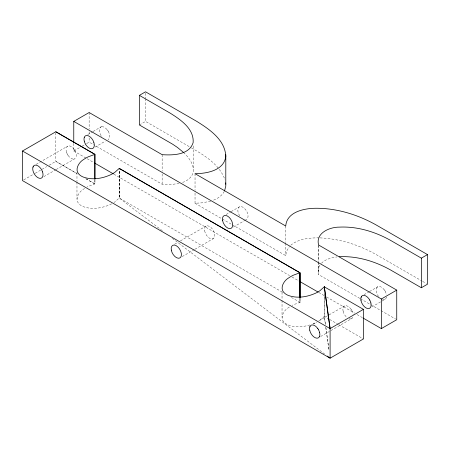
<?xml version="1.0" encoding="UTF-8"?>
<svg xmlns="http://www.w3.org/2000/svg" width="450" height="450" viewBox="0 0 450 450"><rect width="100%" height="100%" fill="white"/><g stroke="black" fill="none" stroke-linecap="round" stroke-linejoin="round"><path stroke-width="0.34" stroke-dasharray="2.25 1.69" d="M324.304 293.67L324.281 316.412L325.44 324.771M193.354 145.901L193.354 169.307C193.866 176.04 187.819 181.001 181.856 182.627M232.161 224.696L285.722 255.617L286.487 251.376L289.356 246.611M359.792 298.384L318.606 274.601C317.711 271.311 318.15 267.615 320.136 264.797M111.701 203.805A33.801 19.513 0 0 1 110.503 204.407C102.116 208.209 92.121 209.886 83.284 206.651A14.332 8.274 0 0 1 79.909 204.705C73.851 200.183 78.525 191.88 83.801 188.994A33.801 19.513 0 0 1 84.842 188.297M309.915 324.968C302.957 326.976 295.234 327.668 288.349 325.046A14.332 8.274 0 0 1 284.974 323.1C278.916 318.577 283.584 310.275 288.861 307.384A33.801 19.513 0 0 1 289.907 306.692M224.308 191.424C221.996 195.829 217.581 198.636 213.053 200.357M321.457 263.227C325.507 259.155 331.38 257.67 336.909 256.95M290.756 245.216C298.468 238.849 309.043 237.842 318.673 237.853M36.186 164.334L67.691 146.143M87.772 134.55L92.509 131.816M93.099 131.473L101.014 126.906M23.709 179.904L34.616 173.61M35.224 173.256L46.733 166.612M49.157 165.212L55.822 161.364L76.883 173.52L55.822 161.364L55.822 133.144M73.766 143.432L73.766 151.003L81.456 146.565M82.046 146.222L86.186 143.831M86.777 143.494L89.145 142.127L94.624 145.288M43.813 176.664L55.929 169.667M56.16 169.537L74.942 158.692A7.262 4.191 60 0 0 75.853 157.691M95.023 147.099L105.306 141.165M139.388 124.959L145.536 121.404L190.772 147.521M174.606 244.249L178.239 242.151M180.439 240.879L206.111 226.058M226.192 214.464L230.923 211.731M231.154 211.601L239.434 206.82M182.233 256.579L194.349 249.587M194.951 249.232L213.356 238.607M233.438 227.014L245.498 220.056M313.026 324.163L316.659 322.065M318.853 320.794L344.531 305.972M364.016 294.722L369.343 291.645M369.568 291.516L377.854 286.734M320.647 336.493L351.776 318.527A7.262 4.191 60 0 0 352.688 317.52A7.239 4.179 60 0 0 352.997 316.654M371.858 306.928L381.549 301.337M381.915 301.123L385.099 299.284A7.262 4.191 60 0 0 386.01 298.282A7.239 4.179 60 0 0 386.319 297.411M313.037 323.893L315.562 322.802A33.801 19.513 0 0 0 316.766 322.2M85.905 178.734L94.933 183.943L94.922 179.128L94.86 183.96L88.296 186.396A33.801 19.513 0 0 0 87.097 186.998M210.639 201.167L202.388 202.821L195.036 203.259L195.036 190.873M101.779 126.664L101.514 126.714A7.329 4.23 60 0 0 100.789 127.035A7.262 4.191 60 0 0 99.889 128.036M179.145 183.392L172.17 184.399L162.152 184.275L95.231 145.637M320.034 237.898C339.761 238.719 359.1 244.924 376.234 254.599L422.072 281.064M191.374 147.87C204.716 155.481 219.504 164.554 224.983 179.736M422.674 281.413L426.296 283.5M195.036 203.259L231.553 224.342M360.399 298.733L370.091 304.329M370.693 304.678L380.385 310.269M380.993 310.624L395.527 319.016M73.766 151.003L86.529 158.377M87.137 158.726L93.825 162.585M113.889 174.167L289.569 275.597M291.999 277.003L299.295 281.211M318.746 292.444L326.042 296.657M326.649 297.006L354.611 313.149M357.047 314.556L362.514 317.711M282.347 292.146L119.244 197.983L119.216 169.11M291.409 297.433L299.993 302.338L299.993 298.204M329.124 319.151L324.309 316.373L324.309 293.659M329.726 319.5L338.147 324.366M338.749 324.709L363.42 338.951M85.854 178.746L94.86 183.96M162.309 230.704L119.216 198.023L119.244 170.449L119.244 197.983L114.998 201.814A33.801 19.513 0 0 1 113.957 202.506M172.356 238.382L324.501 353.942M183.516 152.432C188.224 156.954 192.831 162.534 193.354 169.307M384.373 290.025L384.109 289.665A7.239 4.179 60 0 0 378.613 286.504L378.349 286.549A7.329 4.23 60 0 0 377.623 286.864A7.262 4.191 60 0 0 376.723 287.865M378.613 296.488L378.349 296.123A7.329 4.23 60 0 1 377.623 294.969A7.262 4.191 60 0 1 376.723 292.916A7.189 4.151 60 0 1 376.487 292.089A7.262 4.191 60 0 1 376.391 288.731M351.051 309.262L350.786 308.902A7.239 4.179 60 0 0 345.291 305.741L345.026 305.786A7.329 4.23 60 0 0 344.301 306.107A7.262 4.191 60 0 0 343.401 307.103A7.189 4.151 60 0 0 343.074 308.008M107.274 129.836L107.539 130.196M74.216 149.434L73.952 149.074A7.239 4.179 60 0 0 68.456 145.912L68.192 145.958A7.329 4.23 60 0 0 67.466 146.273A7.262 4.191 60 0 0 66.566 147.274A7.239 4.179 60 0 0 66.33 147.853A7.273 4.202 60 0 0 66.077 149.524M68.192 155.537L68.456 155.897A7.239 4.179 60 0 0 73.946 159.069L74.216 159.013A7.329 4.23 60 0 0 74.942 158.692M325.446 324.602L324.309 316.373L320.062 320.203A33.801 19.513 0 0 1 319.022 320.901M325.828 327.341L329.051 350.651M325.828 327.555L329.029 350.533M299.993 302.338L299.987 298.209L299.925 302.355L293.361 304.785A33.801 19.513 0 0 0 292.157 305.392M318.606 245.002L318.606 261.523M318.606 262.215L318.606 274.601M318.167 245.661L318.167 261.489M318.167 262.181L318.167 271.817M285.722 226.018L285.722 242.539M285.722 243.231L285.722 255.617M282.037 292.14L282.037 299.711M282.037 300.397L282.037 317.61M195.036 173.661L195.036 190.181M162.152 154.676L162.152 171.197M162.152 173.953L162.152 184.275M145.536 93.184L145.536 98.004M145.536 98.691L145.536 121.404M89.145 112.528L89.145 129.049M89.145 131.799L89.145 135.242M89.145 137.998L89.145 142.127M76.972 172.373L76.972 181.322M76.972 182.008L76.972 199.215M101.514 136.294A7.329 4.23 60 0 1 101.256 135.922M101.014 135.534A7.329 4.23 60 0 1 100.789 135.141A7.262 4.191 60 0 1 99.889 133.088A7.189 4.151 60 0 1 99.647 132.261A7.262 4.191 60 0 1 99.399 130.281A7.273 4.202 60 0 1 99.647 128.599A7.189 4.151 60 0 1 99.889 128.081M108.337 139.5A7.329 4.23 60 0 1 108.112 139.629M108.27 131.344A7.262 4.191 60 0 1 109.176 133.397A7.183 4.146 60 0 1 109.401 134.229A7.262 4.191 60 0 1 109.502 137.582A7.189 4.151 60 0 1 109.164 138.442A7.262 4.191 60 0 1 108.27 139.461M101.756 126.709A7.189 4.151 60 0 1 107.207 129.859M107.612 130.241A7.329 4.23 60 0 1 108.337 131.394M239.676 215.837A7.251 4.185 60 0 1 239.355 206.859A7.251 4.185 60 0 1 246.96 211.804A7.251 4.185 60 0 1 245.689 219.746M385.11 291.173A7.262 4.191 60 0 1 386.01 293.226A7.239 4.179 60 0 1 386.229 294.064A7.262 4.191 60 0 1 386.409 294.874M386.409 297.09A7.262 4.191 60 0 1 386.336 297.416M376.397 288.771A7.189 4.151 60 0 1 376.723 287.91M384.452 289.974A7.329 4.23 60 0 1 385.172 291.127M382.635 299.543A7.239 4.179 60 0 0 384.109 299.655L384.373 299.604A7.329 4.23 60 0 0 385.099 299.284M66.572 152.342A7.239 4.179 60 0 1 66.33 151.504A7.262 4.191 60 0 1 66.077 149.518M67.466 154.378A7.262 4.191 60 0 1 66.566 152.325M74.948 150.587A7.262 4.191 60 0 1 75.853 152.634A7.183 4.146 60 0 1 76.078 153.472A7.262 4.191 60 0 1 76.179 156.825A7.183 4.146 60 0 1 75.842 157.652M68.113 155.492A7.329 4.23 60 0 1 67.388 154.333M74.289 149.479A7.329 4.23 60 0 1 75.015 150.632M343.159 311.321A7.262 4.191 60 0 1 343.069 307.969M351.787 310.416A7.262 4.191 60 0 1 352.688 312.469A7.239 4.179 60 0 1 352.907 313.307A7.262 4.191 60 0 1 353.137 314.511M343.164 311.327A7.189 4.151 60 0 0 343.401 312.159A7.262 4.191 60 0 0 344.301 314.207A7.329 4.23 60 0 0 345.026 315.366L345.291 315.726A7.239 4.179 60 0 0 347.079 317.576M349.312 318.78A7.239 4.179 60 0 0 350.786 318.898L351.051 318.842A7.329 4.23 60 0 0 351.776 318.527M351.051 309.167A7.329 4.23 60 0 1 351.776 310.326M204.632 230.867A7.251 4.185 60 0 0 213.131 238.742A7.251 4.185 60 0 0 211.101 227.588A7.251 4.185 60 0 0 204.632 230.867"/><path stroke-width="0.67" d="M183.516 152.432L177.396 147.409L172.671 144.231L139.388 124.959L139.388 95.361L145.536 91.811L196.802 121.404C209.498 129.313 225.298 140.006 225.787 156.549C223.92 170.601 206.702 173.632 195.036 173.661L285.722 226.018C286.762 211.961 303.874 208.406 315.371 208.266C336.69 208.074 357.75 214.611 376.234 225L427.5 254.599L427.5 284.197L421.346 287.747L390.589 269.989C375.069 261.309 357.249 255.847 339.351 256.725M225.81 154.643L225.787 186.148L224.55 190.868M299.993 297.517L299.993 272.739L119.244 168.384L114.998 172.215A33.801 19.513 0 0 1 110.503 174.808C102.116 178.611 92.121 180.287 83.284 177.053A14.332 8.274 0 0 1 79.909 175.106C73.851 170.584 78.525 162.281 83.801 159.396A33.801 19.513 0 0 1 88.296 156.797L94.86 154.361L94.922 179.128M299.981 297.517L299.925 272.756L293.361 275.192A33.801 19.513 0 0 0 288.861 277.785C283.584 280.676 278.916 288.979 284.974 293.501A14.332 8.274 0 0 0 288.349 295.447C297.186 298.676 307.176 297.006 315.562 293.203A33.801 19.513 0 0 0 320.062 290.604L324.281 286.813L363.42 309.353L363.42 338.951L330.098 358.189L22.5 180.602L22.5 151.003L55.822 131.766L94.933 154.344L94.86 179.145M73.766 142.746L73.766 121.404L89.145 112.528L162.152 154.676C172.941 155.379 189.124 155.109 193.123 142.701C194.271 128.829 180.501 119.604 170.145 113.119L139.388 95.361M363.122 318.066L381.358 328.596L396.743 319.714L396.743 290.115L318.606 245.002C315.354 233.066 329.67 227.025 339.351 227.126C357.249 226.249 375.069 231.711 390.589 240.39L421.346 258.148L427.5 254.599M22.5 151.003L330.098 328.596L363.42 309.353M73.766 121.404L381.358 298.997L396.743 290.115M119.216 168.424L299.925 272.756L299.925 297.534M94.433 162.939L113.276 173.818M299.902 281.565L318.139 292.095M55.822 131.766L94.86 154.361M327.296 356.068L330.098 358.189L330.098 328.596L324.309 286.774L330.098 328.596M317.728 328.506L317.464 328.14A7.239 4.179 60 0 0 311.968 324.984L311.704 325.024A7.329 4.23 60 0 0 310.978 325.344A7.262 4.191 60 0 0 310.078 326.34M225.669 182.925L225.81 184.241M421.346 258.148L421.346 287.747M381.358 298.997L381.358 328.596M84.274 141.148A7.239 4.179 60 0 0 84.516 141.981A7.262 4.191 60 0 0 85.41 144.023A7.329 4.23 60 0 0 86.13 145.176L86.4 145.536A7.239 4.179 60 0 0 91.89 148.708L92.16 148.652A7.329 4.23 60 0 0 92.88 148.337A7.262 4.191 60 0 0 93.797 147.33A7.189 4.151 60 0 0 94.022 146.768A7.262 4.191 60 0 0 94.033 143.117A7.183 4.146 60 0 0 93.786 142.284M84.274 137.492A7.239 4.179 60 0 1 84.516 136.935A7.262 4.191 60 0 1 85.41 135.906A7.329 4.23 60 0 1 86.13 135.596L86.4 135.54A7.239 4.179 60 0 1 91.89 138.724L92.16 139.078A7.329 4.23 60 0 1 92.88 140.231A7.262 4.191 60 0 1 93.797 142.279M84.268 141.137A7.273 4.202 60 0 1 84.268 137.481M361.018 300.566A7.239 4.179 60 0 0 361.35 301.809A7.262 4.191 60 0 0 362.244 303.851A7.329 4.23 60 0 0 362.97 305.004L363.234 305.37A7.239 4.179 60 0 0 368.724 308.537L368.994 308.486A7.329 4.23 60 0 0 369.72 308.166A7.262 4.191 60 0 0 370.631 307.159A7.183 4.146 60 0 0 370.946 306.259A7.262 4.191 60 0 0 370.868 302.946M361.108 297.321A7.239 4.179 60 0 1 361.35 296.764M361.012 300.549A7.262 4.191 60 0 1 361.103 297.304M361.344 296.747A7.262 4.191 60 0 1 362.244 295.734A7.329 4.23 60 0 1 362.97 295.425L363.234 295.369A7.239 4.179 60 0 1 368.724 298.553L368.994 298.907A7.329 4.23 60 0 1 369.72 300.06M369.726 300.054A7.262 4.191 60 0 1 370.631 302.108A7.183 4.146 60 0 1 370.856 302.94M33.002 167.079A7.273 4.202 60 0 0 33.002 170.736A7.189 4.151 60 0 0 33.244 171.568A7.262 4.191 60 0 0 34.144 173.616A7.329 4.23 60 0 0 34.864 174.774L35.134 175.134A7.239 4.179 60 0 0 40.624 178.307L40.894 178.251A7.329 4.23 60 0 0 41.619 177.936A7.262 4.191 60 0 0 42.531 176.929A7.183 4.146 60 0 0 42.756 176.333A7.262 4.191 60 0 0 42.767 172.716A7.183 4.146 60 0 0 42.519 171.883M33.244 166.517A7.273 4.202 60 0 1 34.149 165.499A7.329 4.23 60 0 1 34.864 165.195L35.134 165.139A7.239 4.179 60 0 1 40.624 168.322L40.894 168.677A7.329 4.23 60 0 1 41.619 169.83A7.262 4.191 60 0 1 42.531 171.877M33.002 167.113A7.189 4.151 60 0 1 33.244 166.556M309.752 330.159A7.239 4.179 60 0 0 310.084 331.408A7.262 4.191 60 0 0 310.978 333.45A7.329 4.23 60 0 0 311.704 334.603L311.968 334.963A7.239 4.179 60 0 0 317.464 338.136L317.728 338.079A7.329 4.23 60 0 0 318.454 337.764A7.262 4.191 60 0 0 319.354 336.763M309.848 326.919A7.239 4.179 60 0 1 310.084 326.363M309.746 330.148A7.262 4.191 60 0 1 309.836 326.902M318.454 329.659A7.262 4.191 60 0 1 319.354 331.712A7.183 4.146 60 0 1 319.59 332.539M319.596 332.55A7.262 4.191 60 0 1 319.686 335.897A7.183 4.146 60 0 1 319.354 336.718M317.728 328.41A7.329 4.23 60 0 1 318.454 329.563M324.309 288.844L324.304 290.222L324.309 288.838M222.57 220.511A7.251 4.185 60 0 0 231.075 228.381A7.251 4.185 60 0 0 229.044 217.226A7.251 4.185 60 0 0 222.57 220.511M171.304 250.11A7.251 4.185 60 0 0 179.809 257.979A7.251 4.185 60 0 0 177.778 246.825A7.251 4.185 60 0 0 171.304 250.11"/></g></svg>
